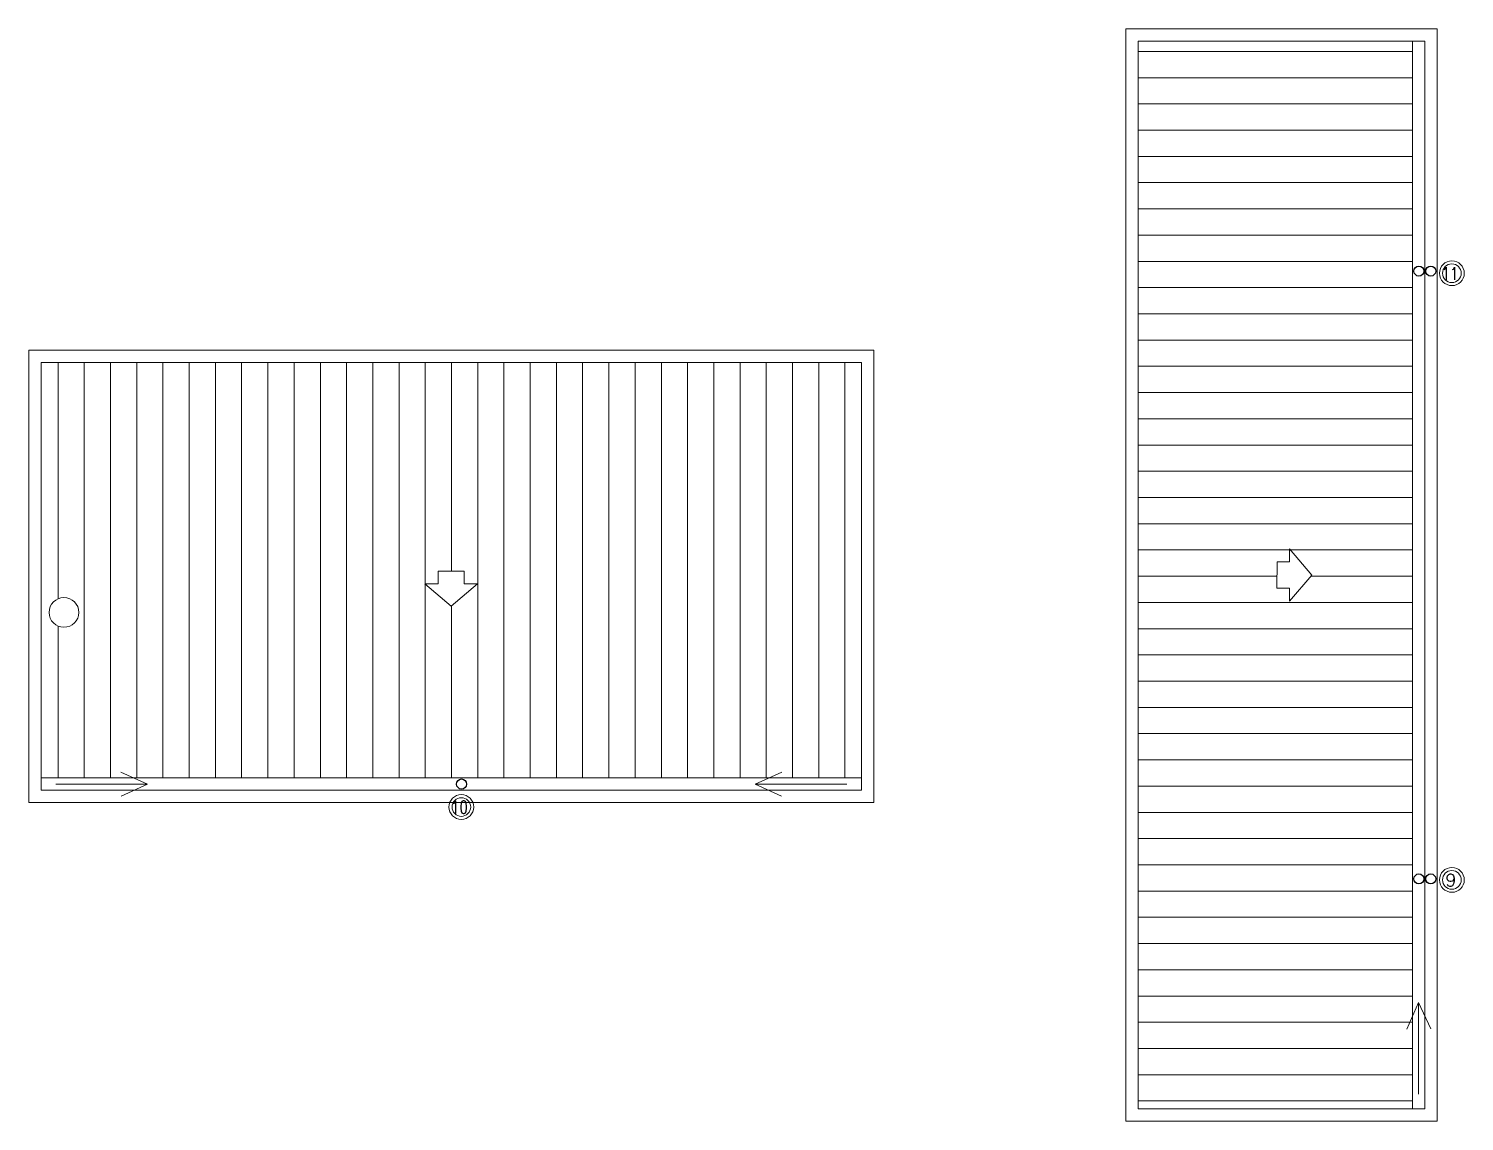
# Model space of a CAD drawing. Header units: millimetres. Extents: x 539 to 842, y -453 to -96.
# Drawn here: x 774.34 to 791.72, y -319.97 to -306.75 of the extents above; entities that cross this region are included whole.
import ezdxf

# ---------------------------------------------------------------- set-up
doc = ezdxf.new("R2010")
doc.units = ezdxf.units.MM
doc.header["$LTSCALE"] = 0.1
doc.linetypes.add('CONTINUA', pattern=[0])
doc.layers.get('0').update_dxf_attribs({"lineweight": 5})
doc.layers.add('00-Pluvial', color=40, linetype='Continuous')
doc.layers.add('Textos', color=7, linetype='Continuous')
doc.layers.add('Pluvial', color=7, linetype='Continuous', lineweight=5)
doc.styles.add('Romans', font='romans.shx')

msp = doc.modelspace()

# ---------------------------------------------------------------- hatches: boundary and pattern name
at = {"layer": 'Pluvial', "linetype": 'CONTINUA', "lineweight": 13}
h = msp.add_hatch(dxfattribs=at)
h.set_pattern_fill('ANSI31', color=8, scale=0.1, angle=135)
h.paths.add_polyline_path([(791.095, -306.897), (787.775, -306.897), (787.775, -319.818), (791.095, -319.818)])
h.paths.add_polyline_path([(789.607, -313.039), (789.878, -313.358), (789.606, -313.676), (789.606, -313.515), (789.455, -313.515), (789.456, -313.2), (789.607, -313.2)], flags=16)
h = msp.add_hatch(dxfattribs=at)
h.set_pattern_fill('ANSI31', color=8, scale=0.1, angle=45)
h.paths.add_polyline_path([(784.425, -310.785), (774.495, -310.785), (774.495, -315.812), (784.425, -315.812)])
h.paths.add_polyline_path([(779.302, -313.313), (779.617, -313.313), (779.617, -313.464), (779.778, -313.465), (779.459, -313.736), (779.141, -313.463), (779.302, -313.464)], flags=16)
h.paths.add_polyline_path([(774.952, -313.81, -1), (774.592, -313.81, -1)], flags=16)

# ---------------------------------------------------------------- linework, layer by layer
at = {"color": 8, "linetype": 'CONTINUA', "lineweight": 18}
for points in [[(787.625, -306.747), (791.395, -306.747), (791.395, -319.968), (787.625, -319.968)], [(787.775, -306.897), (791.245, -306.897), (791.245, -319.818), (787.775, -319.818)], [(784.575, -310.635), (774.345, -310.635), (774.345, -316.112), (784.575, -316.112)], [(784.425, -310.785), (774.495, -310.785), (774.495, -315.962), (784.425, -315.962)]]:
    msp.add_lwpolyline(points, close=True, dxfattribs=at)
for points in [[(789.878, -313.358), (789.607, -313.039), (789.607, -313.2), (789.456, -313.2), (789.455, -313.515), (789.606, -313.515), (789.606, -313.676), (789.878, -313.358)], [(779.459, -313.736), (779.778, -313.465), (779.617, -313.464), (779.617, -313.313), (779.302, -313.313), (779.302, -313.464), (779.141, -313.463), (779.459, -313.736)]]:
    msp.add_lwpolyline(points, dxfattribs=at)
msp.add_circle((774.772, -313.81), 0.18, dxfattribs=at)
at = {"layer": '00-Pluvial', "lineweight": 20}
for p, q in [((775.781, -315.887), (775.46, -315.744)), ((783.139, -315.887), (783.46, -315.744)), ((774.673, -315.887), (775.781, -315.887)), ((775.781, -315.887), (775.463, -316.035)), ((784.247, -315.887), (783.139, -315.887)), ((783.139, -315.887), (783.457, -316.035)), ((791.169, -318.532), (791.026, -318.852)), ((791.17, -319.64), (791.169, -318.532)), ((791.169, -318.532), (791.318, -318.85))]:
    msp.add_line(p, q, dxfattribs=at)
at = {"layer": '00-Pluvial', "linetype": 'CONTINUA', "lineweight": 13}
for points in [[(791.245, -306.897), (791.095, -306.897), (791.095, -319.818), (791.245, -319.818)], [(774.495, -315.812), (784.425, -315.812), (784.425, -315.962), (774.495, -315.962)]]:
    msp.add_lwpolyline(points, close=True, dxfattribs=at)
at = {"layer": '00-Pluvial', "lineweight": 40}
for points in [[(791.234, -309.68), (791.255, -309.68)], [(791.234, -317.035), (791.255, -317.035)]]:
    msp.add_lwpolyline(points, dxfattribs=at)
at = {"layer": '00-Pluvial', "lineweight": 30}
for centre in [(791.173, -309.68), (791.316, -309.68), (779.585, -315.887), (791.173, -317.035), (791.316, -317.035)]:
    msp.add_circle(centre, 0.0612, dxfattribs=at)
at = {"layer": '00-Pluvial', "lineweight": 20}
for centre, radius in [((791.572, -309.706), 0.15), ((791.572, -309.706), 0.113), ((779.582, -316.165), 0.15), ((779.582, -316.165), 0.113), ((791.572, -317.047), 0.15), ((791.572, -317.047), 0.113)]:
    msp.add_circle(centre, radius, dxfattribs=at)

# ---------------------------------------------------------------- texts
at = {"layer": 'Textos', "style": 'Romans', "width": 0.8}
for s, p in [('11', (791.446, -309.784)), ('10', (779.456, -316.242))]:
    msp.add_text(s, height=0.15, rotation=360, dxfattribs=at).set_placement(p)
at = {"layer": 'Textos', "style": 'Romans'}
msp.add_text('9', height=0.15, rotation=360, dxfattribs=at).set_placement((791.495, -317.125))

doc.saveas('drawing.dxf')
